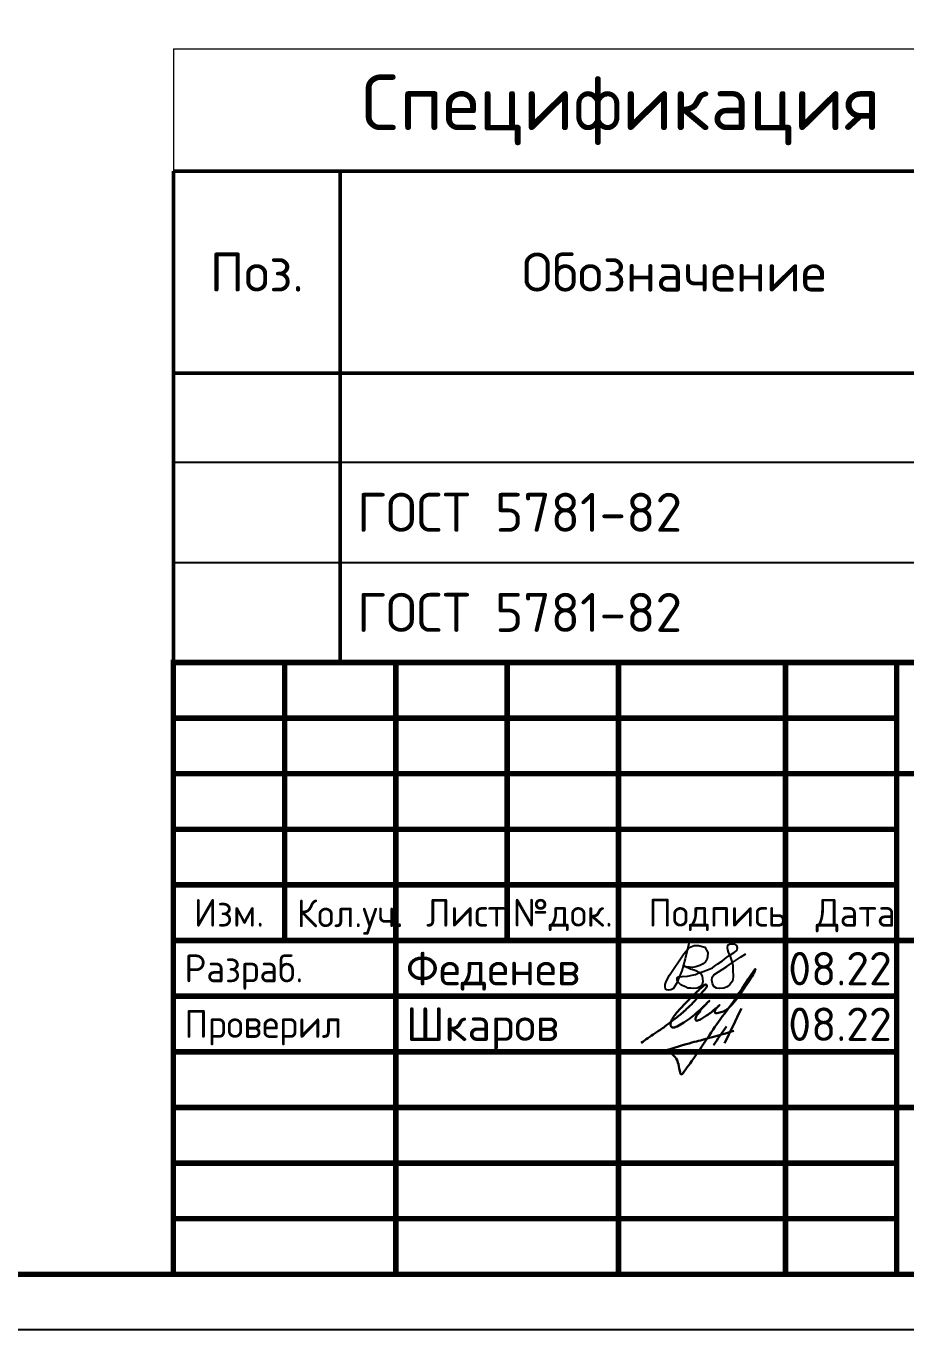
# Model space of a CAD drawing. Header units: millimetres. Extents: x 1601 to 14530, y 1157 to 3820.
# Drawn here: x 7581.8 to 7660.9, y 2825.6 to 2942.8 of the extents above; entities that cross this region are included whole.
import ezdxf
from ezdxf.enums import TextEntityAlignment as Align

# ---------------------------------------------------------------- set-up
doc = ezdxf.new("R2010")
doc.units = ezdxf.units.MM
doc.layers.add('Размерный', color=4, linetype='Continuous', lineweight=30)
doc.layers.add('таблица', color=250, linetype='Continuous', lineweight=35)
doc.layers.add('рамка', color=7, linetype='Continuous')
doc.styles.add('-ISOCPEUR-', font='isocpeur.TTF')
doc.styles.add('GOST', font='GOST Common.ttf')

# ---------------------------------------------------------------- blocks, each defined once
blk = doc.blocks.new('*T342')
at = {"layer": 'Defpoints', "color": 8, "linetype": 'ByBlock', "lineweight": 0, "transparency": 16777216}
for p, q in [((0, 0), (185, 0)), ((0, 0), (0, -11)), ((185, 0), (185, -11))]:
    blk.add_line(p, q, dxfattribs=at)
at = {"layer": 'таблица', "color": 0, "lineweight": 50, "transparency": 16777216}
for p, q in [((0, -11), (185, -11)), ((0, -11), (0, -55.17)), ((15, -11), (15, -37.17)), ((75, -11), (75, -37.17)), ((140, -11), (140, -37.17)), ((150, -11), (150, -46.17)), ((165, -11), (165, -37.17)), ((185, -11), (185, -37.17)), ((0, -29.17), (185, -29.17)), ((0, -55.17), (15, -55.17)), ((140, -55.17), (150, -55.17))]:
    blk.add_line(p, q, dxfattribs=at)
at = {"layer": 'таблица', "color": 0, "lineweight": 25, "transparency": 16777216}
for p, q in [((0, -37.17), (15, -37.17)), ((140, -37.17), (150, -37.17)), ((0, -46.17), (15, -46.17)), ((140, -46.17), (150, -46.17))]:
    blk.add_line(p, q, dxfattribs=at)
at = {"layer": 'таблица', "color": 0, "linetype": 'ByBlock', "lineweight": 25, "transparency": 16777216}
for p, q in [((15, -37.17), (140, -37.17)), ((150, -37.17), (185, -37.17)), ((15, -46.17), (140, -46.17)), ((150, -46.17), (185, -46.17))]:
    blk.add_line(p, q, dxfattribs=at)
at = {"layer": 'таблица', "color": 0, "linetype": 'ByBlock', "lineweight": 50, "transparency": 16777216}
for p, q in [((15, -37.17), (15, -55.17)), ((75, -37.17), (75, -55.17)), ((165, -37.17), (165, -55.17)), ((185, -37.17), (185, -55.17)), ((150, -46.17), (150, -55.17)), ((15, -55.17), (140, -55.17)), ((150, -55.17), (185, -55.17))]:
    blk.add_line(p, q, dxfattribs=at)
at = {"layer": 'таблица', "color": 0, "linetype": 'ByBlock', "lineweight": -2, "transparency": 16777216}
blk.add_line((140, -37.17), (140, -55.17), dxfattribs=at)
at = {"layer": 'таблица', "color": 0, "transparency": 16777216, "style": '-ISOCPEUR-'}
for s, insert, char_height, width, attachment_point in [('Cпецификация арматуры для дна монолитного ', (92.5, -5.5), 5, 182, 5), ('1,51', (157.5, -41.67), 3.5, 12, 5), ('ГОСТ 5781-82', (16.5, -41.67), 3.5, 57, 4), ('%%C12А400 L=3330', (76.5, -41.67), 3.5, 62, 4), ('шт', (175, -41.67), 3.5, 17, 5), ('ГОСТ 5781-82', (16.5, -50.67), 3.5, 57, 4), ('%%C12А400 L=4170', (76.5, -50.67), 3.5, 62, 4), ('0,47', (157.5, -50.67), 3.5, 12, 5), ('шт', (175, -50.67), 3.5, 17, 5)]:
    blk.add_mtext(s, dxfattribs=dict(at, insert=insert, char_height=char_height, width=width, attachment_point=attachment_point))
at = {"layer": 'таблица', "color": 7, "transparency": 16777216, "char_height": 3.5, "attachment_point": 5, "style": '-ISOCPEUR-'}
for s, insert, width in [('{\\W0.9;Масса ед. кг.}', (157.5, -20.08), 13), ('Поз.', (7.5, -20.08), 12), ('Обозначение', (45, -20.08), 57), ('Наименование', (107.5, -20.08), 62), ('Кол', (145, -20.08), 8), ('Примеча-ние', (175, -20.08), 17), ('Сборочные еденицы', (107.5, -33.17), 65), ('18', (145, -41.67), 9.2), ('22', (145, -50.67), 9.2)]:
    blk.add_mtext(s, dxfattribs=dict(at, insert=insert, width=width))
blk = doc.blocks.new('подпись')
at = {"lineweight": 30}
for points in [[(-0.82, -1.23), (-0.21, -0.8), (0.43, -0.36), (0.86, -0.08), (1.32, 0.25), (2, 0.77), (2.8, 1.4), (3.27, 1.83), (3.84, 2.36), (4.46, 3.07), (5.01, 3.73), (5.08, 3.95), (5.01, 4.03), (4.91, 4), (4.76, 3.88), (4.33, 3.49), (3.4, 2.58), (2.34, 1.43), (1.83, 0.48), (1.87, 0.23), (1.99, 0.16), (2.17, 0.16), (2.41, 0.25), (3.02, 0.6), (3.71, 1.09), (4.34, 1.62), (5.32, 2.55), (4.75, 1.98), (4.27, 1.36), (4.08, 1.05), (4.07, 0.85), (4.11, 0.78), (4.25, 0.78), (4.42, 0.84), (4.78, 1.05), (5.16, 1.3), (5.47, 1.51), (5.72, 1.73), (6.05, 1.99), (6.23, 2.18), (5.94, 1.88), (5.8, 1.63), (5.8, 1.5), (5.89, 1.44), (6.13, 1.46), (6.57, 1.6), (6.9, 1.79), (7.5, 2.39), (8.04, 3.08), (8.61, 3.92), (9.15, 4.76), (9.43, 5.33), (8, 3.26), (6.29, 0.88), (3.58, -3.07), (3.05, -3.8), (2.85, -4.05), (2.49, -2.98), (2.12, -2.39), (1.3, -1.96), (1.02, -2.03), (2.91, -1.44), (4.7, -0.96), (7.51, -0.15)], [(8.19, 1.85), (6.68, -1.27)], [(6.86, 0.23), (5.67, -1.43)]]:
    blk.add_spline(points, degree=3, dxfattribs=at)
blk = doc.blocks.new('Подпись Леха')
at = {"layer": 'рамка'}
blk.add_blockref('подпись', (2.7, 0.11), dxfattribs=at)

msp = doc.modelspace()

# ---------------------------------------------------------------- linework, layer by layer
msp.add_lwpolyline([(7191.0803, 3245.5891), (7785.0803, 3245.5891), (7785.0803, 2825.5891), (7191.0803, 2825.5891)], close=True)
at = {"const_width": 0.5}
msp.add_lwpolyline([(7211.0803, 3240.5891), (7780.0803, 3240.5891), (7780.0803, 2830.5891), (7211.0803, 2830.5891)], close=True, dxfattribs=at)
for points in [[(7595.0803, 2830.5891), (7595.0803, 2885.5891), (7780.0803, 2885.5891)], [(7605.0803, 2885.5891), (7605.0803, 2860.5891)], [(7615.0803, 2885.5891), (7615.0803, 2830.5891)], [(7625.0803, 2885.5891), (7625.0803, 2860.5891)], [(7635.0803, 2885.5891), (7635.0803, 2830.5891)], [(7650.0803, 2885.5891), (7650.0803, 2830.5891)], [(7660.0803, 2885.5891), (7660.0803, 2830.5891)], [(7595.0803, 2880.5891), (7660.0803, 2880.5891)], [(7595.0803, 2875.5891), (7660.0803, 2875.5891)], [(7660.0803, 2875.5891), (7780.0803, 2875.5891)], [(7595.0803, 2870.5891), (7660.0803, 2870.5891)], [(7595.0803, 2865.5891), (7660.0803, 2865.5891)], [(7595.0803, 2860.5891), (7780.0803, 2860.5891)], [(7595.0803, 2855.5891), (7660.0803, 2855.5891)], [(7595.0803, 2850.5891), (7660.0803, 2850.5891)], [(7595.0803, 2845.5891), (7660.0803, 2845.5891)], [(7660.0803, 2845.5891), (7780.0803, 2845.5891)], [(7595.0803, 2840.5891), (7660.0803, 2840.5891)], [(7595.0803, 2835.5891), (7660.0803, 2835.5891)]]:
    msp.add_lwpolyline(points, dxfattribs=at)
msp.add_lwpolyline([(7641.3951, 2860.3375), (7641.2949, 2859.8159), (7641.0863, 2858.9588), (7640.7695, 2857.8778), (7640.3055, 2856.7172), (7639.9867, 2856.2463), (7639.7932, 2856.1471), (7639.5995, 2856.1229), (7639.4106, 2856.1471), (7639.3137, 2856.2585), (7639.2653, 2856.4424), (7639.2701, 2856.6506), (7639.367, 2856.912), (7639.6703, 2857.4716), (7640.9442, 2859.3859), (7641.4407, 2859.9596), (7641.8906, 2860.1535), (7642.2708, 2860.1457), (7642.8371, 2859.9829), (7643.1009, 2859.5099), (7643.0776, 2859.1222), (7643.0203, 2858.8593), (7642.9038, 2858.675), (7642.7, 2858.4906), (7642.3893, 2858.3354), (7642.0302, 2858.2336), (7641.7195, 2858.1753), (7641.4526, 2858.185), (7641.1954, 2858.1944), (7640.9576, 2858.3063), (7640.9, 2858.3232), (7641.1559, 2858.213), (7641.3629, 2858.1238), (7641.5546, 2858.0558), (7641.8747, 2857.9644), (7642.1004, 2857.8577), (7642.31, 2857.7586), (7642.4479, 2857.6627), (7642.5994, 2857.3921), (7642.6229, 2857.1422), (7642.6461, 2856.8945), (7642.5916, 2856.6502), (7642.3963, 2856.4316), (7642.1541, 2856.3222), (7641.8571, 2856.291), (7641.568, 2856.3066), (7641.3244, 2856.3198), (7641.0992, 2856.4237), (7640.861, 2856.5338), (7640.6776, 2856.6184), (7640.5679, 2856.7205), (7640.4293, 2856.8495), (7640.3452, 2857.0605), (7640.3501, 2857.251), (7640.4626, 2857.3145), (7640.795, 2857.3487), (7641.2954, 2857.4002), (7641.7042, 2857.4855), (7641.9972, 2857.5466), (7642.2469, 2857.6565), (7642.6819, 2857.8129), (7643.1561, 2857.9741), (7643.5179, 2858.1451), (7643.7185, 2858.2872), (7644.0167, 2858.4982), (7644.4154, 2858.7805), (7644.7989, 2859.0519), (7645.0964, 2859.2625), (7645.4608, 2859.5204), (7645.7151, 2859.7005), (7645.7678, 2859.9444), (7645.7131, 2860.1477), (7645.541, 2860.2571), (7645.2907, 2860.2727), (7645.0404, 2860.2415), (7644.8889, 2860.1484), (7644.835, 2859.9674), (7644.8644, 2859.767), (7644.9378, 2859.5468), (7645.114, 2859.1507), (7645.3048, 2858.6029), (7645.3538, 2858.3388), (7645.3684, 2858.0209), (7645.3851, 2857.2841), (7645.338, 2856.9473), (7645.0951, 2856.6261), (7644.8521, 2856.4146), (7644.5386, 2856.3206), (7644.1938, 2856.2736), (7643.8881, 2856.3128), (7643.653, 2856.4616), (7643.5276, 2856.7201), (7643.457, 2857.0178), (7643.4962, 2857.2998), (7643.6608, 2857.5191), (7644.8051, 2858.2554), (7645.2362, 2858.5609), (7646.0435, 2859.0858), (7646.5175, 2859.3939)])

# ---------------------------------------------------------------- block references
for name, p in [('*T342', (7595.0803, 2940.7558)), ('Подпись Леха', (7635.2353, 2852.5127))]:
    msp.add_blockref(name, p)

# ---------------------------------------------------------------- texts
at = {"style": 'GOST'}
for s, p in [('Изм.', (7600.0803, 2863.0891)), ('Кол.уч.', (7610.97, 2863.0397)), ('Лист', (7621.3846, 2863.0891)), ('№док.', (7630.0803, 2863.0891)), ('Подпись', (7643.9616, 2863.0891)), ('Дата', (7656.3885, 2863.0891))]:
    msp.add_text(s, height=2.5, dxfattribs=at).set_placement(p, align=Align.MIDDLE_CENTER)
for s, p in [('Разраб.', (7596.0803, 2858.0891)), ('Проверил', (7596.0803, 2853.0891))]:
    msp.add_text(s, height=2.5, dxfattribs=at).set_placement(p, align=Align.MIDDLE_LEFT)
at = {"layer": 'Размерный', "color": 0, "style": '-ISOCPEUR-'}
for s, p in [('Феденев', (7615.9853, 2856.5664)), ('08.22', (7650.335, 2856.5664)), ('Шкаров', (7615.9853, 2851.5664)), ('08.22', (7650.335, 2851.5664))]:
    msp.add_text(s, height=3, dxfattribs=at).set_placement(p)

doc.saveas('drawing.dxf')
